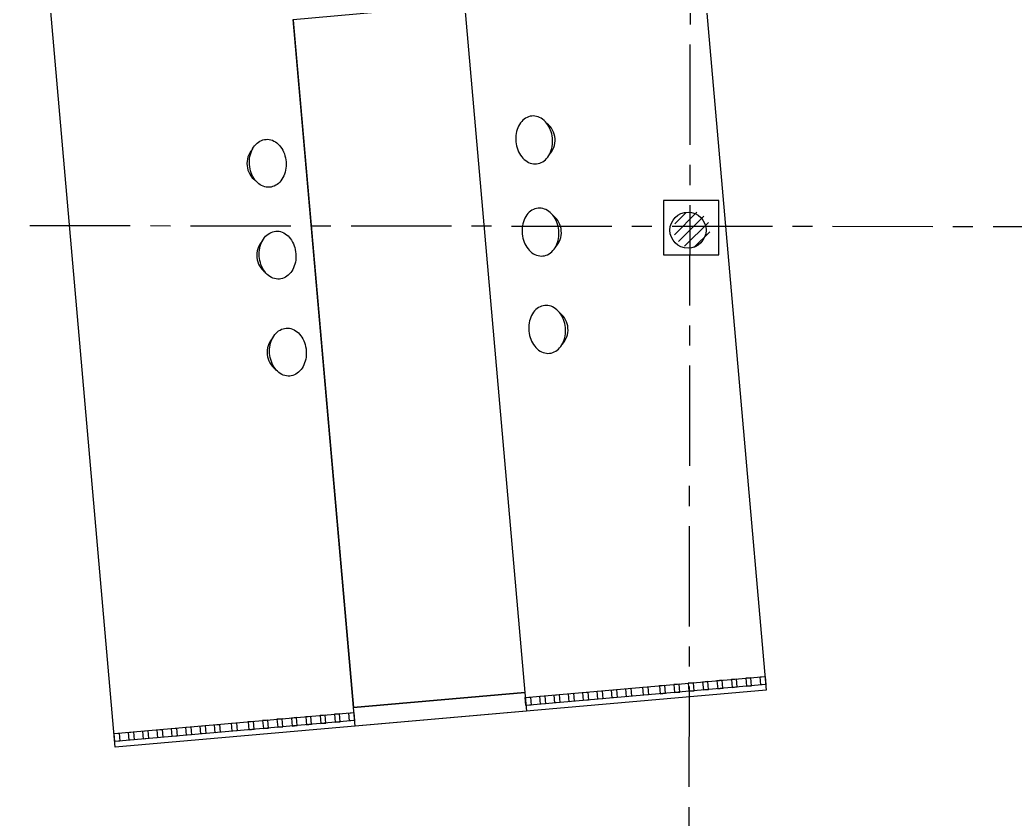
# Model space of a CAD drawing. Extents: x -4 to 325, y -1 to 181.
# Drawn here: x 28.04 to 36.72, y 12.43 to 19.41 of the extents above; entities that cross this region are included whole.
import ezdxf

# ---------------------------------------------------------------- set-up
doc = ezdxf.new("R2010")
doc.units = 0
doc.header["$LTSCALE"] = 0.7
doc.header["$MEASUREMENT"] = 0
doc.linetypes.add('REC4_A1-00_PLANTA GENERAL$1$X-BB$0$CENTER', pattern=[2, 1.25, -0.25, 0.25, -0.25])
doc.linetypes.add('X-BB$0$HIDDEN2', pattern=[0.1875, 0.125, -0.0625])
doc.layers.get('0').update_dxf_attribs({"linetype": 'CONTINUOUS'})
for name, color, linetype in [('REC4_A1-00_PLANTA GENERAL$0$PP$0$I-WALL-EXST', 253, 'CONTINUOUS'), ('REC4_A1-00_PLANTA GENERAL$1$BB$0$A-COLS', 251, 'CONTINUOUS'), ('REC4_A1-00_PLANTA GENERAL$1$BB$0$A-GRID', 251, 'REC4_A1-00_PLANTA GENERAL$1$X-BB$0$CENTER'), ('REC4_A1-00_PLANTA GENERAL$1$FN$0$I-FURN-FREE', 1, 'CONTINUOUS'), ('REC4_A1-00_PLANTA GENERAL$1$LAMBRINES', 3, 'CONTINUOUS'), ('REC4_A1-00_PLANTA GENERAL$1$PP$0$I-FLOR-CASE', 253, 'CONTINUOUS')]:
    doc.layers.add(name, color=color, linetype=linetype)
doc.styles.add('REC4_A1-00_PLANTA GENERAL$0$X-FN$0$ARIAL', font='arial.ttf')

# ---------------------------------------------------------------- blocks, each defined once
blk = doc.blocks.new('REC4_A1-00_PLANTA GENERAL', base_point=(3911.2412, -3265.1096))
at = {"layer": 'REC4_A1-00_PLANTA GENERAL$1$BB$0$A-GRID'}
h = blk.add_hatch(dxfattribs=at)
h.set_pattern_fill('ANSI31', color=8, scale=0.53)
h.set_pattern_definition([(45, (0.03352, 0.020166), (-0.046845824, 0.046845824), [])])
h.paths.add_polyline_path([(1.5678, 35.8547), (1.2166, 35.8547), (1.2166, 35.4908), (1.5678, 35.4908)])
h.paths.add_polyline_path([(8.0551, 35.8047), (7.7553, 35.8047), (7.7553, 35.5143), (8.0551, 35.5143)])
h.paths.add_polyline_path([(14.5753, 35.809), (14.2754, 35.809), (14.2754, 35.5187), (14.5753, 35.5187)])
h.paths.add_polyline_path([(21.0466, 35.804), (20.7468, 35.804), (20.7468, 35.5137), (21.0466, 35.5137)])
edge = h.paths.add_edge_path()
edge.add_arc((27.4259, 35.604), 0.1568, 0, 360)
h.paths.add_polyline_path([(34.1147, 35.7939), (33.8148, 35.7939), (33.8148, 35.5036), (34.1147, 35.5036)])
h.paths.add_polyline_path([(40.5576, 35.789), (40.2578, 35.789), (40.2578, 35.4986), (40.5576, 35.4986)])
edge = h.paths.add_edge_path()
edge.add_arc((46.9701, 35.6385), 0.2128, 0, 360)
edge = h.paths.add_edge_path()
edge.add_arc((33.9335, 29.5702), 0.1716, 0, 360)
h.paths.add_polyline_path([(1.5768, 29.8317), (1.2256, 29.8317), (1.2256, 29.4678), (1.5768, 29.4678)])
h.paths.add_polyline_path([(8.0508, 29.7868), (7.75, 29.7868), (7.75, 29.4871), (8.0508, 29.4871)])
h.paths.add_polyline_path([(14.3851, 29.7988), (14.2624, 29.7988), (14.2624, 29.4991), (14.3821, 29.4991)])
h.paths.add_polyline_path([(14.5632, 29.7988), (14.3851, 29.7988), (14.3821, 29.4991), (14.5632, 29.4991)])
h.paths.add_polyline_path([(21.1221, 29.5527), (20.7989, 29.5517), (20.7989, 29.3933), (21.1221, 29.3933)])
h.paths.add_polyline_path([(21.1221, 29.8224), (21.0453, 29.8224), (20.7989, 29.8217), (20.7989, 29.5517), (21.1221, 29.5527)])
h.paths.add_polyline_path([(27.542, 29.7729), (27.2913, 29.7729), (27.2913, 29.5231), (27.542, 29.5231)])
h.paths.add_polyline_path([(40.5264, 29.7716), (40.2757, 29.7716), (40.2757, 29.5218), (40.5264, 29.5218)])
h.paths.add_polyline_path([(47.0764, 29.8019), (46.7664, 29.8019), (46.7664, 29.4919), (47.0764, 29.4919)])
h.paths.add_polyline_path([(1.565, 23.8478), (1.2138, 23.8478), (1.2138, 23.4839), (1.565, 23.4839)])
h.paths.add_polyline_path([(7.9956, 23.8084), (7.6948, 23.8084), (7.6948, 23.5086), (7.9956, 23.5086)])
h.paths.add_polyline_path([(14.5958, 23.8058), (14.2249, 23.8067), (14.2249, 23.507), (14.5929, 23.5061)])
h.paths.add_polyline_path([(14.5258, 23.8058), (14.5958, 23.8058), (14.5929, 23.5061), (14.5258, 23.5061)], flags=16)
h.paths.add_polyline_path([(27.5327, 23.7392), (27.282, 23.7392), (27.282, 23.4894), (27.5327, 23.4894)])
edge = h.paths.add_edge_path()
edge.add_arc((33.9155, 23.6003), 0.1566, 0, 360)
h.paths.add_polyline_path([(40.5198, 23.6763), (40.2691, 23.6763), (40.2691, 23.4631), (40.5198, 23.4631)])
h.paths.add_polyline_path([(40.5198, 23.7129), (40.269, 23.7129), (40.269, 23.6763), (40.5198, 23.6763)])
h.paths.add_polyline_path([(47.0605, 23.6763), (46.8098, 23.6763), (46.8098, 23.4498), (47.0605, 23.4498)])
h.paths.add_polyline_path([(47.0605, 23.6997), (46.8098, 23.6997), (46.8098, 23.6763), (47.0605, 23.6763)])
h.paths.add_polyline_path([(1.5458, 17.8473), (1.1946, 17.8473), (1.1946, 17.4834), (1.5458, 17.4834)])
h.paths.add_polyline_path([(8.0633, 17.8071), (7.7625, 17.8071), (7.7625, 17.5074), (8.0633, 17.5074)])
h.paths.add_polyline_path([(14.4343, 17.7919), (14.3217, 17.7919), (14.3217, 17.4921), (14.4285, 17.4921)])
h.paths.add_polyline_path([(14.6226, 17.7919), (14.4343, 17.7919), (14.4285, 17.4921), (14.6226, 17.4921)])
h.paths.add_polyline_path([(27.5235, 17.756), (27.2727, 17.756), (27.2727, 17.5062), (27.5235, 17.5062)])
edge = h.paths.add_edge_path()
edge.add_arc((33.905, 17.5767), 0.1574, 0, 360)
h.paths.add_polyline_path([(40.5132, 17.7384), (40.3113, 17.7384), (40.3113, 17.5259), (40.5132, 17.5259)])
h.paths.add_polyline_path([(40.3113, 17.7384), (40.2625, 17.7384), (40.2625, 17.4886), (40.5132, 17.4886), (40.5132, 17.5259), (40.3113, 17.5259)])
h.paths.add_polyline_path([(47.0683, 17.7542), (46.7674, 17.7542), (46.7674, 17.5259), (47.0683, 17.5259)])
h.paths.add_polyline_path([(47.0683, 17.5259), (46.7674, 17.5259), (46.7674, 17.4544), (47.0683, 17.4544)])
h.paths.add_polyline_path([(1.5739, 11.86), (1.2227, 11.86), (1.2227, 11.4962), (1.5739, 11.4962)])
h.paths.add_polyline_path([(8.0659, 11.8138), (7.765, 11.8138), (7.765, 11.514), (8.0659, 11.514)])
h.paths.add_polyline_path([(14.5258, 11.7988), (14.2249, 11.7988), (14.2249, 11.499), (14.5258, 11.499)])
h.paths.add_polyline_path([(21.0742, 11.6829), (20.7512, 11.6844), (20.7512, 11.4144), (21.0742, 11.4144)])
h.paths.add_polyline_path([(21.0742, 11.7656), (20.7512, 11.7656), (20.7512, 11.6844), (21.0742, 11.6829)])
h.paths.add_polyline_path([(27.5142, 11.7439), (27.2635, 11.7439), (27.2635, 11.4941), (27.5142, 11.4941)])
edge = h.paths.add_edge_path()
edge.add_arc((33.8803, 11.59), 0.1553, 0, 360)
h.paths.add_polyline_path([(40.5065, 11.7154), (40.2558, 11.7154), (40.2558, 11.464), (40.5065, 11.464)])
h.paths.add_polyline_path([(47.0258, 11.6987), (46.775, 11.6987), (46.775, 11.4489), (47.0258, 11.4489)])
h.paths.add_polyline_path([(1.5513, 5.8383), (1.2001, 5.8383), (1.2001, 5.4744), (1.5513, 5.4744)])
h.paths.add_polyline_path([(8.0395, 5.7813), (7.7676, 5.7813), (7.7676, 5.4815), (8.0395, 5.4815)])
h.paths.add_polyline_path([(8.0685, 5.7813), (8.0395, 5.7813), (8.0395, 5.4815), (8.0685, 5.4815)])
h.paths.add_polyline_path([(14.5132, 5.7555), (14.2123, 5.7555), (14.2123, 5.4558), (14.5132, 5.4558)])
h.paths.add_polyline_path([(21.0084, 5.7048), (20.7577, 5.7048), (20.7577, 5.455), (21.0084, 5.455)])
h.paths.add_polyline_path([(27.5299, 5.7035), (27.229, 5.7035), (27.229, 5.4037), (27.5299, 5.4037)])
h.paths.add_polyline_path([(34.0162, 5.6528), (33.7655, 5.6528), (33.7655, 5.403), (34.0162, 5.403)])
h.paths.add_polyline_path([(40.4672, 5.6155), (40.2072, 5.6155), (40.2072, 5.3555), (40.4672, 5.3555)])
edge = h.paths.add_edge_path()
edge.add_arc((46.8827, 5.476), 0.1877, 0, 360)
at = {"layer": 'REC4_A1-00_PLANTA GENERAL$0$PP$0$I-WALL-EXST'}
for points in [[(27.5726, 27.9238), (33.2508, 28.4216), (34.5537, 13.5593), (28.8755, 13.0615)], [(30.9531, 13.4094), (32.4473, 13.5404), (32.4617, 13.3759), (30.9675, 13.2449)]]:
    blk.add_lwpolyline(points, close=True, dxfattribs=at)
at = {"layer": 'REC4_A1-00_PLANTA GENERAL$1$BB$0$A-COLS'}
blk.add_circle((33.8714, 17.5711), 0.1574, dxfattribs=at)
at = {"layer": 'REC4_A1-00_PLANTA GENERAL$1$BB$0$A-GRID'}
blk.add_line((-2.6679, 17.643, 1.7814), (52.8043, 17.5874, -2.1299), dxfattribs=at)
blk.add_lwpolyline([(33.8613, -1.2847), (33.9265, 43.0092)], dxfattribs=at)
at = {"layer": 'REC4_A1-00_PLANTA GENERAL$1$FN$0$I-FURN-FREE'}
for p, q in [((32.4018, 18.4945), (32.3938, 18.4802)), ((32.4108, 18.5079), (32.4018, 18.4945)), ((32.4207, 18.5201), (32.4108, 18.5079)), ((32.4314, 18.531), (32.4207, 18.5201)), ((32.4428, 18.5407), (32.4314, 18.531)), ((32.455, 18.5489), (32.4428, 18.5407)), ((32.4677, 18.5558), (32.455, 18.5489)), ((32.4808, 18.5611), (32.4677, 18.5558)), ((32.4943, 18.5649), (32.4808, 18.5611)), ((32.5081, 18.5671), (32.4943, 18.5649)), ((32.5221, 18.5677), (32.5081, 18.5671)), ((32.5081, 18.5671), (32.5081, 18.5671)), ((32.5361, 18.5667), (32.5221, 18.5677)), ((32.5501, 18.5642), (32.5361, 18.5667)), ((32.5639, 18.5601), (32.5501, 18.5642)), ((32.5774, 18.5544), (32.5639, 18.5601)), ((32.5906, 18.5473), (32.5774, 18.5544)), ((32.6033, 18.5387), (32.5906, 18.5473)), ((32.6155, 18.5288), (32.6033, 18.5387)), ((32.627, 18.5175), (32.6155, 18.5288)), ((32.6377, 18.5051), (32.627, 18.5175)), ((32.6476, 18.4915), (32.6377, 18.5051)), ((32.6567, 18.477), (32.6476, 18.4915)), ((32.3725, 18.4147), (32.3701, 18.3969)), ((32.3761, 18.432), (32.3725, 18.4147)), ((32.3809, 18.4488), (32.3761, 18.432)), ((32.3868, 18.4649), (32.3809, 18.4488)), ((32.3938, 18.4802), (32.3868, 18.4649)), ((32.6647, 18.4615), (32.6567, 18.477)), ((32.6718, 18.4452), (32.6647, 18.4615)), ((32.6777, 18.4283), (32.6718, 18.4452)), ((32.6825, 18.4109), (32.6777, 18.4283)), ((32.6862, 18.393), (32.6825, 18.4109)), ((30.0916, 18.3075), (30.1019, 18.3194)), ((30.1019, 18.3194), (30.1129, 18.3301)), ((30.1129, 18.3301), (30.1246, 18.3394)), ((30.1246, 18.3394), (30.137, 18.3473)), ((30.137, 18.3473), (30.1499, 18.3538)), ((30.1499, 18.3538), (30.1632, 18.3587)), ((30.1632, 18.3587), (30.1768, 18.3621)), ((30.1768, 18.3621), (30.1906, 18.3639)), ((30.1906, 18.3639), (30.2046, 18.3641)), ((30.1906, 18.3639), (30.1906, 18.3639)), ((30.2046, 18.3641), (30.2186, 18.3628)), ((30.2186, 18.3628), (30.2325, 18.3598)), ((30.2325, 18.3598), (30.2462, 18.3553)), ((30.2462, 18.3553), (30.2595, 18.3493)), ((30.2595, 18.3493), (30.2725, 18.3418)), ((30.2725, 18.3418), (30.285, 18.3328)), ((30.285, 18.3328), (30.2968, 18.3225)), ((30.2968, 18.3225), (30.308, 18.311)), ((32.3701, 18.3969), (32.3689, 18.3789)), ((32.3689, 18.3789), (32.369, 18.3606)), ((32.369, 18.3606), (32.3702, 18.3424)), ((32.3702, 18.3424), (32.3727, 18.3243)), ((32.3727, 18.3243), (32.3763, 18.3065)), ((32.6886, 18.3749), (32.6862, 18.393)), ((32.6863, 18.3027), (32.6887, 18.3205)), ((32.6899, 18.3567), (32.6886, 18.3749)), ((32.6887, 18.3205), (32.6899, 18.3385)), ((32.6899, 18.3385), (32.6899, 18.3567)), ((30.0507, 18.2155), (30.0548, 18.2327)), ((30.0548, 18.2327), (30.0601, 18.2493)), ((30.0601, 18.2493), (30.0664, 18.2652)), ((30.0664, 18.2652), (30.0738, 18.2803)), ((30.0738, 18.2803), (30.0823, 18.2945)), ((30.0823, 18.2945), (30.0916, 18.3075)), ((30.308, 18.311), (30.3184, 18.2982)), ((30.3184, 18.2982), (30.3279, 18.2844)), ((30.3279, 18.2844), (30.3365, 18.2696)), ((30.3365, 18.2696), (30.3441, 18.2539)), ((30.3441, 18.2539), (30.3507, 18.2374)), ((30.3507, 18.2374), (30.3562, 18.2204)), ((32.3763, 18.3065), (32.3811, 18.289)), ((32.3811, 18.289), (32.3871, 18.2721)), ((32.3871, 18.2721), (32.3941, 18.2559)), ((32.3941, 18.2559), (32.4022, 18.2404)), ((32.4022, 18.2404), (32.4112, 18.2258)), ((32.6571, 18.2228), (32.6651, 18.2372)), ((32.6651, 18.2372), (32.6721, 18.2525)), ((32.6721, 18.2525), (32.678, 18.2686)), ((32.678, 18.2686), (32.6827, 18.2853)), ((32.6827, 18.2853), (32.6863, 18.3027)), ((30.0456, 18.1616), (30.0461, 18.1798)), ((30.0463, 18.1433), (30.0456, 18.1616)), ((30.0461, 18.1798), (30.0478, 18.1978)), ((30.0483, 18.1251), (30.0463, 18.1433)), ((30.0478, 18.1978), (30.0507, 18.2155)), ((30.3562, 18.2204), (30.3605, 18.2028)), ((30.3605, 18.2028), (30.3636, 18.1848)), ((30.3636, 18.1848), (30.3656, 18.1667)), ((30.3656, 18.1667), (30.3663, 18.1484)), ((30.3663, 18.1484), (30.3658, 18.1302)), ((32.4112, 18.2258), (32.4211, 18.2123)), ((32.4211, 18.2123), (32.4319, 18.1998)), ((32.4319, 18.1998), (32.4434, 18.1886)), ((32.4434, 18.1886), (32.4555, 18.1786)), ((32.4555, 18.1786), (32.4682, 18.1701)), ((32.4682, 18.1701), (32.4814, 18.1629)), ((32.4814, 18.1629), (32.495, 18.1573)), ((32.495, 18.1573), (32.5088, 18.1532)), ((32.5088, 18.1532), (32.5227, 18.1506)), ((32.5227, 18.1506), (32.5367, 18.1497)), ((32.5367, 18.1497), (32.5507, 18.1503)), ((32.5507, 18.1503), (32.5645, 18.1525)), ((32.5645, 18.1525), (32.578, 18.1563)), ((32.578, 18.1563), (32.5912, 18.1616)), ((32.5912, 18.1616), (32.6039, 18.1684)), ((32.6039, 18.1684), (32.616, 18.1767)), ((32.616, 18.1767), (32.6275, 18.1863)), ((32.6275, 18.1863), (32.6382, 18.1973)), ((32.6382, 18.1973), (32.6481, 18.2095)), ((32.6481, 18.2095), (32.6571, 18.2228)), ((30.0514, 18.1072), (30.0483, 18.1251)), ((30.0557, 18.0896), (30.0514, 18.1072)), ((30.0612, 18.0726), (30.0557, 18.0896)), ((30.0677, 18.0561), (30.0612, 18.0726)), ((30.0754, 18.0404), (30.0677, 18.0561)), ((30.3518, 18.0607), (30.3455, 18.0447)), ((30.3571, 18.0773), (30.3518, 18.0607)), ((30.3612, 18.0945), (30.3571, 18.0773)), ((30.3641, 18.1122), (30.3612, 18.0945)), ((30.3658, 18.1302), (30.3641, 18.1122)), ((30.084, 18.0256), (30.0754, 18.0404)), ((30.0935, 18.0117), (30.084, 18.0256)), ((30.1039, 17.999), (30.0935, 18.0117)), ((30.1151, 17.9874), (30.1039, 17.999)), ((30.1269, 17.9771), (30.1151, 17.9874)), ((30.1394, 17.9682), (30.1269, 17.9771)), ((30.1524, 17.9607), (30.1394, 17.9682)), ((30.2873, 17.9706), (30.2749, 17.9627)), ((30.299, 17.9799), (30.2873, 17.9706)), ((30.31, 17.9906), (30.299, 17.9799)), ((30.3203, 18.0025), (30.31, 17.9906)), ((30.3296, 18.0155), (30.3203, 18.0025)), ((30.3381, 18.0297), (30.3296, 18.0155)), ((30.3455, 18.0447), (30.3381, 18.0297)), ((30.1657, 17.9547), (30.1524, 17.9607)), ((30.1794, 17.9502), (30.1657, 17.9547)), ((30.1933, 17.9472), (30.1794, 17.9502)), ((30.2073, 17.9458), (30.1933, 17.9472)), ((30.2212, 17.9461), (30.2073, 17.9458)), ((30.2351, 17.9479), (30.2212, 17.9461)), ((30.2487, 17.9513), (30.2351, 17.9479)), ((30.262, 17.9562), (30.2487, 17.9513)), ((30.2749, 17.9627), (30.262, 17.9562)), ((32.4757, 17.7162), (32.4659, 17.704)), ((32.4865, 17.7272), (32.4757, 17.7162)), ((32.4979, 17.7368), (32.4865, 17.7272)), ((32.5101, 17.7451), (32.4979, 17.7368)), ((32.5227, 17.7519), (32.5101, 17.7451)), ((32.5359, 17.7572), (32.5227, 17.7519)), ((32.5494, 17.761), (32.5359, 17.7572)), ((32.5632, 17.7632), (32.5494, 17.761)), ((32.5772, 17.7638), (32.5632, 17.7632)), ((32.5632, 17.7632), (32.5632, 17.7632)), ((32.5912, 17.7629), (32.5772, 17.7638)), ((32.6052, 17.7603), (32.5912, 17.7629)), ((32.619, 17.7562), (32.6052, 17.7603)), ((32.6325, 17.7506), (32.619, 17.7562)), ((32.6457, 17.7434), (32.6325, 17.7506)), ((32.6584, 17.7348), (32.6457, 17.7434)), ((32.6705, 17.7249), (32.6584, 17.7348)), ((32.682, 17.7137), (32.6705, 17.7249)), ((32.6928, 17.7012), (32.682, 17.7137)), ((32.4312, 17.6281), (32.4276, 17.6108)), ((32.436, 17.6449), (32.4312, 17.6281)), ((32.4419, 17.661), (32.436, 17.6449)), ((32.4489, 17.6763), (32.4419, 17.661)), ((32.4569, 17.6907), (32.4489, 17.6763)), ((32.4659, 17.704), (32.4569, 17.6907)), ((32.7027, 17.6877), (32.6928, 17.7012)), ((32.7118, 17.6731), (32.7027, 17.6877)), ((32.7198, 17.6576), (32.7118, 17.6731)), ((32.7268, 17.6414), (32.7198, 17.6576)), ((32.7328, 17.6245), (32.7268, 17.6414)), ((32.7376, 17.607), (32.7328, 17.6245)), ((30.1985, 17.5289), (30.2102, 17.5382)), ((30.2102, 17.5382), (30.2226, 17.5461)), ((30.2226, 17.5461), (30.2355, 17.5526)), ((30.2355, 17.5526), (30.2488, 17.5575)), ((30.2488, 17.5575), (30.2624, 17.5609)), ((30.2624, 17.5609), (30.2763, 17.5627)), ((30.2763, 17.5627), (30.2902, 17.5629)), ((30.2763, 17.5627), (30.2763, 17.5627)), ((30.2902, 17.5629), (30.3042, 17.5616)), ((30.3042, 17.5616), (30.3181, 17.5586)), ((30.3181, 17.5586), (30.3318, 17.5541)), ((30.3318, 17.5541), (30.3452, 17.5481)), ((30.3452, 17.5481), (30.3581, 17.5406)), ((30.3581, 17.5406), (30.3706, 17.5316)), ((32.4252, 17.593), (32.424, 17.575)), ((32.424, 17.575), (32.424, 17.5568)), ((32.424, 17.5568), (32.4253, 17.5386)), ((32.4276, 17.6108), (32.4252, 17.593)), ((32.4253, 17.5386), (32.4277, 17.5204)), ((32.7413, 17.5892), (32.7376, 17.607)), ((32.7437, 17.5711), (32.7413, 17.5892)), ((32.745, 17.5528), (32.7437, 17.5711)), ((32.7438, 17.5166), (32.745, 17.5346)), ((32.745, 17.5346), (32.745, 17.5528)), ((30.1404, 17.4315), (30.1457, 17.4481)), ((30.1457, 17.4481), (30.152, 17.4641)), ((30.152, 17.4641), (30.1595, 17.4791)), ((30.1595, 17.4791), (30.1679, 17.4933)), ((30.1679, 17.4933), (30.1772, 17.5063)), ((30.1772, 17.5063), (30.1875, 17.5182)), ((30.1875, 17.5182), (30.1985, 17.5289)), ((30.3706, 17.5316), (30.3825, 17.5214)), ((30.3825, 17.5214), (30.3936, 17.5098)), ((30.3936, 17.5098), (30.404, 17.497)), ((30.404, 17.497), (30.4135, 17.4832)), ((30.4135, 17.4832), (30.4222, 17.4684)), ((30.4222, 17.4684), (30.4298, 17.4527)), ((30.4298, 17.4527), (30.4363, 17.4362)), ((32.4277, 17.5204), (32.4314, 17.5026)), ((32.4314, 17.5026), (32.4362, 17.4852)), ((32.4362, 17.4852), (32.4422, 17.4683)), ((32.4422, 17.4683), (32.4492, 17.452)), ((32.4492, 17.452), (32.4573, 17.4365)), ((32.7202, 17.4333), (32.7271, 17.4486)), ((32.7271, 17.4486), (32.733, 17.4647)), ((32.733, 17.4647), (32.7378, 17.4815)), ((32.7378, 17.4815), (32.7414, 17.4988)), ((32.7414, 17.4988), (32.7438, 17.5166)), ((30.1312, 17.3604), (30.1317, 17.3786)), ((30.1317, 17.3786), (30.1334, 17.3966)), ((30.1334, 17.3966), (30.1363, 17.4143)), ((30.1363, 17.4143), (30.1404, 17.4315)), ((30.4363, 17.4362), (30.4418, 17.4192)), ((30.4418, 17.4192), (30.4461, 17.4016)), ((30.4461, 17.4016), (30.4492, 17.3837)), ((30.4492, 17.3837), (30.4512, 17.3655)), ((30.4512, 17.3655), (30.4519, 17.3472)), ((32.4573, 17.4365), (32.4663, 17.422)), ((32.4663, 17.422), (32.4762, 17.4084)), ((32.4762, 17.4084), (32.487, 17.396)), ((32.487, 17.396), (32.4985, 17.3847)), ((32.4985, 17.3847), (32.5106, 17.3748)), ((32.5106, 17.3748), (32.5233, 17.3662)), ((32.5233, 17.3662), (32.5365, 17.3591)), ((32.6463, 17.3577), (32.659, 17.3645)), ((32.659, 17.3645), (32.6711, 17.3728)), ((32.6711, 17.3728), (32.6825, 17.3825)), ((32.6825, 17.3825), (32.6933, 17.3934)), ((32.6933, 17.3934), (32.7032, 17.4056)), ((32.7032, 17.4056), (32.7121, 17.419)), ((32.7121, 17.419), (32.7202, 17.4333)), ((30.1319, 17.3421), (30.1312, 17.3604)), ((30.1339, 17.3239), (30.1319, 17.3421)), ((30.137, 17.306), (30.1339, 17.3239)), ((30.1413, 17.2884), (30.137, 17.306)), ((30.1468, 17.2714), (30.1413, 17.2884)), ((30.4427, 17.2761), (30.4375, 17.2595)), ((30.4468, 17.2933), (30.4427, 17.2761)), ((30.4497, 17.311), (30.4468, 17.2933)), ((30.4514, 17.329), (30.4497, 17.311)), ((30.4519, 17.3472), (30.4514, 17.329)), ((32.5365, 17.3591), (32.5501, 17.3534)), ((32.5501, 17.3534), (32.5639, 17.3493)), ((32.5639, 17.3493), (32.5778, 17.3468)), ((32.5778, 17.3468), (32.5918, 17.3458)), ((32.5918, 17.3458), (32.6058, 17.3464)), ((32.6058, 17.3464), (32.6196, 17.3486)), ((32.6196, 17.3486), (32.6331, 17.3524)), ((32.6331, 17.3524), (32.6463, 17.3577)), ((30.1534, 17.2549), (30.1468, 17.2714)), ((30.161, 17.2392), (30.1534, 17.2549)), ((30.1696, 17.2244), (30.161, 17.2392)), ((30.1791, 17.2106), (30.1696, 17.2244)), ((30.1895, 17.1978), (30.1791, 17.2106)), ((30.2007, 17.1862), (30.1895, 17.1978)), ((30.3957, 17.1894), (30.3846, 17.1787)), ((30.4059, 17.2013), (30.3957, 17.1894)), ((30.4153, 17.2143), (30.4059, 17.2013)), ((30.4237, 17.2285), (30.4153, 17.2143)), ((30.4311, 17.2435), (30.4237, 17.2285)), ((30.4375, 17.2595), (30.4311, 17.2435)), ((30.2125, 17.176), (30.2007, 17.1862)), ((30.225, 17.167), (30.2125, 17.176)), ((30.238, 17.1595), (30.225, 17.167)), ((30.2514, 17.1535), (30.238, 17.1595)), ((30.265, 17.149), (30.2514, 17.1535)), ((30.2789, 17.146), (30.265, 17.149)), ((30.2929, 17.1447), (30.2789, 17.146)), ((30.3069, 17.1449), (30.2929, 17.1447)), ((30.3207, 17.1467), (30.3069, 17.1449)), ((30.3344, 17.1501), (30.3207, 17.1467)), ((30.3477, 17.155), (30.3344, 17.1501)), ((30.3605, 17.1615), (30.3477, 17.155)), ((30.3729, 17.1694), (30.3605, 17.1615)), ((30.3846, 17.1787), (30.3729, 17.1694)), ((32.515, 16.8421), (32.507, 16.8277)), ((32.524, 16.8554), (32.515, 16.8421)), ((32.5339, 16.8676), (32.524, 16.8554)), ((32.5446, 16.8786), (32.5339, 16.8676)), ((32.5561, 16.8882), (32.5446, 16.8786)), ((32.5682, 16.8965), (32.5561, 16.8882)), ((32.5809, 16.9033), (32.5682, 16.8965)), ((32.594, 16.9086), (32.5809, 16.9033)), ((32.6076, 16.9124), (32.594, 16.9086)), ((32.6214, 16.9146), (32.6076, 16.9124)), ((32.6353, 16.9152), (32.6214, 16.9146)), ((32.6214, 16.9146), (32.6214, 16.9146)), ((32.6493, 16.9143), (32.6353, 16.9152)), ((32.6633, 16.9117), (32.6493, 16.9143)), ((32.6771, 16.9076), (32.6633, 16.9117)), ((32.6907, 16.902), (32.6771, 16.9076)), ((32.7038, 16.8948), (32.6907, 16.902)), ((32.7165, 16.8863), (32.7038, 16.8948)), ((32.7287, 16.8763), (32.7165, 16.8863)), ((32.7402, 16.8651), (32.7287, 16.8763)), ((32.7509, 16.8526), (32.7402, 16.8651)), ((32.7609, 16.8391), (32.7509, 16.8526)), ((32.4858, 16.7622), (32.4834, 16.7445)), ((32.4894, 16.7796), (32.4858, 16.7622)), ((32.4941, 16.7963), (32.4894, 16.7796)), ((32.5, 16.8124), (32.4941, 16.7963)), ((32.507, 16.8277), (32.5, 16.8124)), ((32.7699, 16.8245), (32.7609, 16.8391)), ((32.778, 16.809), (32.7699, 16.8245)), ((32.785, 16.7928), (32.778, 16.809)), ((32.7909, 16.7759), (32.785, 16.7928)), ((32.7958, 16.7584), (32.7909, 16.7759)), ((32.7994, 16.7406), (32.7958, 16.7584)), ((30.2676, 16.6606), (30.2779, 16.6725)), ((30.2779, 16.6725), (30.2889, 16.6831)), ((30.2889, 16.6831), (30.3006, 16.6924)), ((30.3006, 16.6924), (30.313, 16.7004)), ((30.313, 16.7004), (30.3259, 16.7068)), ((30.3259, 16.7068), (30.3392, 16.7118)), ((30.3392, 16.7118), (30.3528, 16.7152)), ((30.3528, 16.7152), (30.3667, 16.717)), ((30.3667, 16.717), (30.3806, 16.7172)), ((30.3667, 16.717), (30.3667, 16.717)), ((30.3806, 16.7172), (30.3946, 16.7158)), ((30.3946, 16.7158), (30.4085, 16.7129)), ((30.4085, 16.7129), (30.4222, 16.7084)), ((30.4222, 16.7084), (30.4355, 16.7023)), ((30.4355, 16.7023), (30.4485, 16.6948)), ((30.4485, 16.6948), (30.461, 16.6859)), ((30.461, 16.6859), (30.4728, 16.6756)), ((30.4728, 16.6756), (30.484, 16.664)), ((32.4834, 16.7445), (32.4822, 16.7264)), ((32.4822, 16.7264), (32.4822, 16.7082)), ((32.4822, 16.7082), (32.4834, 16.69)), ((32.4834, 16.69), (32.4859, 16.6719)), ((32.4859, 16.6719), (32.4895, 16.654)), ((32.8019, 16.7225), (32.7994, 16.7406)), ((32.7996, 16.6502), (32.802, 16.668)), ((32.8031, 16.7043), (32.8019, 16.7225)), ((32.802, 16.668), (32.8032, 16.6861)), ((32.8032, 16.6861), (32.8031, 16.7043)), ((30.2267, 16.5685), (30.2308, 16.5857)), ((30.2308, 16.5857), (30.2361, 16.6024)), ((30.2361, 16.6024), (30.2424, 16.6183)), ((30.2424, 16.6183), (30.2498, 16.6334)), ((30.2498, 16.6334), (30.2583, 16.6475)), ((30.2583, 16.6475), (30.2676, 16.6606)), ((30.484, 16.664), (30.4944, 16.6513)), ((30.4944, 16.6513), (30.5039, 16.6375)), ((30.5039, 16.6375), (30.5125, 16.6226)), ((30.5125, 16.6226), (30.5202, 16.6069)), ((30.5202, 16.6069), (30.5267, 16.5905)), ((30.5267, 16.5905), (30.5322, 16.5734)), ((32.4895, 16.654), (32.4944, 16.6366)), ((32.4944, 16.6366), (32.5003, 16.6197)), ((32.5003, 16.6197), (32.5073, 16.6034)), ((32.5073, 16.6034), (32.5154, 16.5879)), ((32.5154, 16.5879), (32.5244, 16.5734)), ((32.7703, 16.5704), (32.7783, 16.5847)), ((32.7783, 16.5847), (32.7853, 16.6)), ((32.7853, 16.6), (32.7912, 16.6161)), ((32.7912, 16.6161), (32.796, 16.6329)), ((32.796, 16.6329), (32.7996, 16.6502)), ((30.2216, 16.5146), (30.2221, 16.5328)), ((30.2223, 16.4964), (30.2216, 16.5146)), ((30.2221, 16.5328), (30.2238, 16.5508)), ((30.2243, 16.4782), (30.2223, 16.4964)), ((30.2238, 16.5508), (30.2267, 16.5685)), ((30.5322, 16.5734), (30.5365, 16.5558)), ((30.5365, 16.5558), (30.5396, 16.5379)), ((30.5396, 16.5379), (30.5416, 16.5197)), ((30.5416, 16.5197), (30.5423, 16.5015)), ((30.5423, 16.5015), (30.5418, 16.4833)), ((32.5244, 16.5734), (32.5344, 16.5598)), ((32.5344, 16.5598), (32.5451, 16.5474)), ((32.5451, 16.5474), (32.5566, 16.5361)), ((32.5566, 16.5361), (32.5688, 16.5262)), ((32.5688, 16.5262), (32.5815, 16.5176)), ((32.5815, 16.5176), (32.5947, 16.5105)), ((32.5947, 16.5105), (32.6082, 16.5048)), ((32.6082, 16.5048), (32.622, 16.5007)), ((32.622, 16.5007), (32.636, 16.4982)), ((32.636, 16.4982), (32.65, 16.4972)), ((32.65, 16.4972), (32.6639, 16.4978)), ((32.6639, 16.4978), (32.6777, 16.5)), ((32.6777, 16.5), (32.6913, 16.5038)), ((32.6913, 16.5038), (32.7044, 16.5091)), ((32.7044, 16.5091), (32.7171, 16.516)), ((32.7171, 16.516), (32.7292, 16.5242)), ((32.7292, 16.5242), (32.7407, 16.5339)), ((32.7407, 16.5339), (32.7514, 16.5448)), ((32.7514, 16.5448), (32.7613, 16.557)), ((32.7613, 16.557), (32.7703, 16.5704)), ((30.2274, 16.4603), (30.2243, 16.4782)), ((30.2317, 16.4427), (30.2274, 16.4603)), ((30.2372, 16.4256), (30.2317, 16.4427)), ((30.2438, 16.4092), (30.2372, 16.4256)), ((30.2514, 16.3935), (30.2438, 16.4092)), ((30.5278, 16.4137), (30.5215, 16.3978)), ((30.5331, 16.4303), (30.5278, 16.4137)), ((30.5372, 16.4476), (30.5331, 16.4303)), ((30.5401, 16.4653), (30.5372, 16.4476)), ((30.5418, 16.4833), (30.5401, 16.4653)), ((30.26, 16.3786), (30.2514, 16.3935)), ((30.2695, 16.3648), (30.26, 16.3786)), ((30.2799, 16.352), (30.2695, 16.3648)), ((30.2911, 16.3405), (30.2799, 16.352)), ((30.3029, 16.3302), (30.2911, 16.3405)), ((30.3154, 16.3213), (30.3029, 16.3302)), ((30.3284, 16.3138), (30.3154, 16.3213)), ((30.4633, 16.3236), (30.4509, 16.3157)), ((30.475, 16.333), (30.4633, 16.3236)), ((30.486, 16.3436), (30.475, 16.333)), ((30.4963, 16.3555), (30.486, 16.3436)), ((30.5056, 16.3686), (30.4963, 16.3555)), ((30.5141, 16.3827), (30.5056, 16.3686)), ((30.5215, 16.3978), (30.5141, 16.3827)), ((30.3417, 16.3077), (30.3284, 16.3138)), ((30.3554, 16.3032), (30.3417, 16.3077)), ((30.3693, 16.3003), (30.3554, 16.3032)), ((30.3833, 16.2989), (30.3693, 16.3003)), ((30.3973, 16.2991), (30.3833, 16.2989)), ((30.4111, 16.3009), (30.3973, 16.2991)), ((30.4247, 16.3043), (30.4111, 16.3009)), ((30.438, 16.3093), (30.4247, 16.3043)), ((30.4509, 16.3157), (30.438, 16.3093))]:
    blk.add_line(p, q, dxfattribs=at)
for centre, start, end in [((32.5269, 18.356), 315.9738, 52.3248), ((30.2089, 18.1528), 137.69534, 234.04634), ((32.582, 17.5521), 315.9738, 52.3248), ((30.2945, 17.3516), 137.69534, 234.04634), ((32.6401, 16.7035), 315.9738, 52.3248), ((30.3849, 16.5058), 137.69534, 234.04634)]:
    blk.add_arc(centre, 0.1849, start, end, dxfattribs=at)
at = {"layer": 'REC4_A1-00_PLANTA GENERAL$1$LAMBRINES'}
blk.add_lwpolyline([(33.6584, 17.3572), (34.1416, 17.3572), (34.1416, 17.8304), (33.6584, 17.8304)], close=True, dxfattribs=at)
at = {"layer": 'REC4_A1-00_PLANTA GENERAL$1$PP$0$I-FLOR-CASE'}
blk.add_line((30.4277, 19.4021), (30.9531, 13.4094), dxfattribs=at)
for points in [[(30.4265, 19.4093), (31.9208, 19.5436), (32.4473, 13.5404), (30.9531, 13.4094)], [(32.4513, 13.4949), (34.5433, 13.6783), (34.5493, 13.6091), (32.4574, 13.4257)], [(34.0439, 13.6346), (33.999, 13.6306), (34.0051, 13.5614), (34.05, 13.5654)], [(34.1691, 13.6455), (34.1241, 13.6416), (34.1302, 13.5724), (34.1751, 13.5763)], [(34.2942, 13.6565), (34.2493, 13.6526), (34.2553, 13.5834), (34.3003, 13.5873)], [(34.4193, 13.6675), (34.3744, 13.6635), (34.3805, 13.5943), (34.4254, 13.5983)], [(34.4996, 13.6745), (34.5445, 13.6784), (34.5505, 13.6092), (34.5056, 13.6053)], [(32.953, 13.5389), (32.9979, 13.5429), (33.004, 13.4737), (32.9591, 13.4697)], [(33.0782, 13.5499), (33.1231, 13.5538), (33.1291, 13.4846), (33.0842, 13.4807)], [(33.2033, 13.5609), (33.2482, 13.5648), (33.2543, 13.4956), (33.2094, 13.4917)], [(33.3284, 13.5718), (33.3733, 13.5758), (33.3794, 13.5066), (33.3345, 13.5026)], [(33.476, 13.5848), (33.5209, 13.5887), (33.527, 13.5195), (33.4821, 13.5156)], [(33.6685, 13.6016), (33.6236, 13.5977), (33.6297, 13.5285), (33.6746, 13.5324)], [(33.7936, 13.6126), (33.7487, 13.6087), (33.7548, 13.5395), (33.7997, 13.5434)], [(33.9188, 13.6236), (33.8739, 13.6197), (33.8799, 13.5505), (33.9248, 13.5544)], [(32.4525, 13.495), (32.4974, 13.499), (32.5034, 13.4298), (32.4585, 13.4258)], [(32.5776, 13.506), (32.6225, 13.5099), (32.6286, 13.4407), (32.5837, 13.4368)], [(32.7027, 13.517), (32.7476, 13.5209), (32.7537, 13.4517), (32.7088, 13.4478)], [(32.8279, 13.528), (32.8728, 13.5319), (32.8788, 13.4627), (32.8339, 13.4588)], [(28.8651, 13.1805), (30.9571, 13.3639), (30.9631, 13.2947), (28.8711, 13.1113)], [(30.0811, 13.2872), (30.0362, 13.2832), (30.0422, 13.214), (30.0871, 13.218)], [(30.2062, 13.2981), (30.1613, 13.2942), (30.1674, 13.225), (30.2123, 13.2289)], [(30.3314, 13.3091), (30.2864, 13.3052), (30.2925, 13.236), (30.3374, 13.2399)], [(30.4565, 13.3201), (30.4116, 13.3161), (30.4177, 13.2469), (30.4626, 13.2509)], [(30.5816, 13.331), (30.5367, 13.3271), (30.5428, 13.2579), (30.5877, 13.2618)], [(30.7068, 13.342), (30.6619, 13.3381), (30.6679, 13.2689), (30.7128, 13.2728)], [(30.8319, 13.353), (30.787, 13.349), (30.7931, 13.2798), (30.838, 13.2838)], [(30.9121, 13.36), (30.957, 13.3639), (30.9631, 13.2947), (30.9182, 13.2908)], [(28.9902, 13.1915), (29.0351, 13.1955), (29.0412, 13.1263), (28.9962, 13.1223)], [(29.1153, 13.2025), (29.1602, 13.2064), (29.1663, 13.1372), (29.1214, 13.1333)], [(29.2405, 13.2135), (29.2854, 13.2174), (29.2914, 13.1482), (29.2465, 13.1443)], [(29.3656, 13.2244), (29.4105, 13.2284), (29.4166, 13.1592), (29.3717, 13.1552)], [(29.4907, 13.2354), (29.5356, 13.2393), (29.5417, 13.1701), (29.4968, 13.1662)], [(29.6159, 13.2464), (29.6608, 13.2503), (29.6668, 13.1811), (29.6219, 13.1772)], [(29.741, 13.2573), (29.7859, 13.2613), (29.792, 13.1921), (29.7471, 13.1881)], [(29.8886, 13.2703), (29.9335, 13.2742), (29.9396, 13.205), (29.8947, 13.2011)], [(28.865, 13.1805), (28.9099, 13.1845), (28.916, 13.1153), (28.8711, 13.1113)]]:
    blk.add_lwpolyline(points, close=True, dxfattribs=at)
at = {"layer": 'REC4_A1-00_PLANTA GENERAL$1$FN$0$I-FURN-FREE', "style": 'REC4_A1-00_PLANTA GENERAL$0$X-FN$0$ARIAL', "text_generation_flag": 4}
for tag, p, height in [('ITEXT', (44.0612, 35.3807), 0.0358), ('CAPQT', (44.1235, 34.7232), 0.00704), ('CAPMC', (44.1235, 34.7232), 0.00704), ('CAPMG', (44.1235, 34.7232), 0.00704), ('STYLE', (44.1235, 34.7232), 0.0572), ('STYLE', (44.1235, 34.7232), 0.0572), ('CAPPN', (44.1235, 34.7232), 0.0715), ('L3', (44.1235, 34.7232), 0.0715), ('L1', (44.1235, 34.7232), 0.0715), ('L2', (44.1235, 34.7232), 0.0715)]:
    blk.add_attdef(tag, p, '', height=height, dxfattribs=at)
for tag, p, height, rotation in [('ITEXT', (42.9913, 35.0599), 0.0358, 30), ('ITEXT', (45.1482, 35.1235), 0.0358, 330), ('STYLE', (43.374, 34.5216), 0.0572, 30), ('STYLE', (43.374, 34.5216), 0.0572, 30), ('CAPPN', (43.374, 34.5216), 0.0715, 30), ('L1', (43.374, 34.5216), 0.0715, 30), ('L2', (43.374, 34.5216), 0.0715, 30), ('L3', (43.374, 34.5216), 0.0715, 30), ('CAPMG', (43.374, 34.5216), 0.00704, 30), ('CAPMC', (43.374, 34.5216), 0.00704, 30), ('CAPQT', (43.374, 34.5216), 0.00704, 30), ('L1', (44.8734, 34.523), 0.0715, 330), ('L3', (44.8734, 34.523), 0.0715, 330), ('L2', (44.8734, 34.523), 0.0715, 330), ('CAPPN', (44.8734, 34.523), 0.0715, 330), ('STYLE', (44.8734, 34.523), 0.0572, 330), ('STYLE', (44.8734, 34.523), 0.0572, 330), ('CAPMC', (44.8734, 34.523), 0.00704, 330), ('CAPMG', (44.8734, 34.523), 0.00704, 330), ('CAPQT', (44.8734, 34.523), 0.00704, 330), ('ITEXT', (42.2251, 34.2472), 0.0358, 60), ('ITEXT', (45.9609, 34.3573), 0.0358, 300), ('CAPPN', (42.8256, 33.9723), 0.0715, 60), ('STYLE', (42.8256, 33.9723), 0.0572, 60), ('STYLE', (42.8256, 33.9723), 0.0572, 60), ('L1', (42.8256, 33.9723), 0.0715, 60), ('L2', (42.8256, 33.9723), 0.0715, 60), ('L3', (42.8256, 33.9723), 0.0715, 60), ('CAPMG', (42.8256, 33.9723), 0.00704, 60), ('CAPMC', (42.8256, 33.9723), 0.00704, 60), ('CAPQT', (42.8256, 33.9723), 0.00704, 60), ('L1', (45.4227, 33.9746), 0.0715, 300), ('L3', (45.4227, 33.9746), 0.0715, 300), ('L2', (45.4227, 33.9746), 0.0715, 300), ('CAPPN', (45.4227, 33.9746), 0.0715, 300), ('STYLE', (45.4227, 33.9746), 0.0572, 300), ('STYLE', (45.4227, 33.9746), 0.0572, 300), ('CAPMC', (45.4227, 33.9746), 0.00704, 300), ('CAPMG', (45.4227, 33.9746), 0.00704, 300), ('CAPQT', (45.4227, 33.9746), 0.00704, 300), ('CAPPN', (42.6254, 33.2225), 0.0715, 90), ('STYLE', (42.6254, 33.2225), 0.0572, 90), ('STYLE', (42.6254, 33.2225), 0.0572, 90), ('ITEXT', (41.9679, 33.1602), 0.0358, 90), ('CAPQT', (42.6254, 33.2225), 0.00704, 90), ('L3', (42.6254, 33.2225), 0.0715, 90), ('CAPMG', (42.6254, 33.2225), 0.00704, 90), ('CAPMC', (42.6254, 33.2225), 0.00704, 90), ('L1', (42.6254, 33.2225), 0.0715, 90), ('L2', (42.6254, 33.2225), 0.0715, 90), ('ITEXT', (46.2817, 33.2874), 0.0358, 270), ('CAPPN', (45.6242, 33.2251), 0.0715, 270), ('L3', (45.6242, 33.2251), 0.0715, 270), ('L2', (45.6242, 33.2251), 0.0715, 270), ('L1', (45.6242, 33.2251), 0.0715, 270), ('STYLE', (45.6242, 33.2251), 0.0572, 270), ('STYLE', (45.6242, 33.2251), 0.0572, 270), ('CAPMC', (45.6242, 33.2251), 0.00704, 270), ('CAPMG', (45.6242, 33.2251), 0.00704, 270), ('CAPQT', (45.6242, 33.2251), 0.00704, 270), ('CAPPN', (42.8269, 32.4729), 0.0715, 120), ('STYLE', (42.8269, 32.4729), 0.0572, 120), ('STYLE', (42.8269, 32.4729), 0.0572, 120), ('L1', (42.8269, 32.4729), 0.0715, 120), ('L2', (42.8269, 32.4729), 0.0715, 120), ('L3', (42.8269, 32.4729), 0.0715, 120), ('CAPMG', (42.8269, 32.4729), 0.00704, 120), ('CAPMC', (42.8269, 32.4729), 0.00704, 120), ('CAPQT', (42.8269, 32.4729), 0.00704, 120), ('CAPPN', (45.424, 32.4752), 0.0715, 240), ('STYLE', (45.424, 32.4752), 0.0572, 240), ('STYLE', (45.424, 32.4752), 0.0572, 240), ('L2', (45.424, 32.4752), 0.0715, 240), ('L3', (45.424, 32.4752), 0.0715, 240), ('L1', (45.424, 32.4752), 0.0715, 240), ('CAPMG', (45.424, 32.4752), 0.00704, 240), ('CAPQT', (45.424, 32.4752), 0.00704, 240), ('CAPMC', (45.424, 32.4752), 0.00704, 240), ('ITEXT', (42.2887, 32.0903), 0.0358, 120), ('ITEXT', (46.0245, 32.2004), 0.0358, 240), ('CAPPN', (43.3762, 31.9246), 0.0715, 150), ('STYLE', (43.3762, 31.9246), 0.0572, 150), ('STYLE', (43.3762, 31.9246), 0.0572, 150), ('L1', (43.3762, 31.9246), 0.0715, 150), ('L2', (43.3762, 31.9246), 0.0715, 150), ('L3', (43.3762, 31.9246), 0.0715, 150), ('CAPMG', (43.3762, 31.9246), 0.00704, 150), ('CAPMC', (43.3762, 31.9246), 0.00704, 150), ('CAPQT', (43.3762, 31.9246), 0.00704, 150), ('CAPPN', (44.8757, 31.9259), 0.0715, 210), ('STYLE', (44.8757, 31.9259), 0.0572, 210), ('STYLE', (44.8757, 31.9259), 0.0572, 210), ('L2', (44.8757, 31.9259), 0.0715, 210), ('L3', (44.8757, 31.9259), 0.0715, 210), ('L1', (44.8757, 31.9259), 0.0715, 210), ('CAPMG', (44.8757, 31.9259), 0.00704, 210), ('CAPMC', (44.8757, 31.9259), 0.00704, 210), ('CAPQT', (44.8757, 31.9259), 0.00704, 210), ('CAPPN', (44.1261, 31.7244), 0.0715, 180), ('STYLE', (44.1261, 31.7244), 0.0572, 180), ('STYLE', (44.1261, 31.7244), 0.0572, 180), ('L3', (44.1261, 31.7244), 0.0715, 180), ('L1', (44.1261, 31.7244), 0.0715, 180), ('L2', (44.1261, 31.7244), 0.0715, 180), ('CAPMG', (44.1261, 31.7244), 0.00704, 180), ('CAPMC', (44.1261, 31.7244), 0.00704, 180), ('CAPQT', (44.1261, 31.7244), 0.00704, 180), ('ITEXT', (43.1014, 31.3241), 0.0358, 150), ('ITEXT', (45.2583, 31.3876), 0.0358, 210), ('ITEXT', (44.1884, 31.0669), 0.0358, 180)]:
    blk.add_attdef(tag, p, '', height=height, rotation=rotation, dxfattribs=at)
for tag, p, height, width in [('ITEXT', (44.1112, 34.7804), 0.0286, 0.75), ('PSUT1', (44.1235, 34.7232), 0.0572, 0.65), ('PSUT2', (44.1235, 34.7232), 0.0572, 0.65), ('PSUT3', (44.1235, 34.7232), 0.0572, 0.65)]:
    blk.add_attdef(tag, p, '', height=height, dxfattribs=dict(at, width=width))
for tag, p, height, rotation, width in [('ITEXT', (43.3348, 34.565), 0.0286, 30, 0.75), ('PSUT1', (43.374, 34.5216), 0.0572, 30, 0.65), ('PSUT2', (43.374, 34.5216), 0.0572, 30, 0.65), ('PSUT3', (43.374, 34.5216), 0.0572, 30, 0.65), ('ITEXT', (44.8914, 34.5786), 0.0286, 330, 0.75), ('PSUT1', (44.8734, 34.523), 0.0572, 330, 0.65), ('PSUT2', (44.8734, 34.523), 0.0572, 330, 0.65), ('PSUT3', (44.8734, 34.523), 0.0572, 330, 0.65), ('PSUT1', (42.8256, 33.9723), 0.0572, 60, 0.65), ('PSUT2', (42.8256, 33.9723), 0.0572, 60, 0.65), ('ITEXT', (42.77, 33.9903), 0.0286, 60, 0.75), ('PSUT3', (42.8256, 33.9723), 0.0572, 60, 0.65), ('PSUT1', (45.4227, 33.9746), 0.0572, 300, 0.65), ('PSUT2', (45.4227, 33.9746), 0.0572, 300, 0.65), ('PSUT3', (45.4227, 33.9746), 0.0572, 300, 0.65), ('ITEXT', (45.4661, 34.0138), 0.0286, 300, 0.75), ('PSUT3', (42.6254, 33.2225), 0.0572, 90, 0.65), ('PSUT1', (42.6254, 33.2225), 0.0572, 90, 0.65), ('PSUT2', (42.6254, 33.2225), 0.0572, 90, 0.65), ('ITEXT', (42.5682, 33.2102), 0.0286, 90, 0.75), ('PSUT1', (45.6242, 33.2251), 0.0572, 270, 0.65), ('PSUT2', (45.6242, 33.2251), 0.0572, 270, 0.65), ('PSUT3', (45.6242, 33.2251), 0.0572, 270, 0.65), ('ITEXT', (45.6814, 33.2373), 0.0286, 270, 0.75), ('PSUT2', (42.8269, 32.4729), 0.0572, 120, 0.65), ('PSUT3', (42.8269, 32.4729), 0.0572, 120, 0.65), ('PSUT1', (42.8269, 32.4729), 0.0572, 120, 0.65), ('ITEXT', (42.7835, 32.4337), 0.0286, 120, 0.75), ('PSUT2', (45.424, 32.4752), 0.0572, 240, 0.65), ('PSUT3', (45.424, 32.4752), 0.0572, 240, 0.65), ('PSUT1', (45.424, 32.4752), 0.0572, 240, 0.65), ('ITEXT', (45.4797, 32.4572), 0.0286, 240, 0.75), ('PSUT1', (43.3762, 31.9246), 0.0572, 150, 0.65), ('PSUT2', (43.3762, 31.9246), 0.0572, 150, 0.65), ('PSUT3', (43.3762, 31.9246), 0.0572, 150, 0.65), ('PSUT2', (44.8757, 31.9259), 0.0572, 210, 0.65), ('PSUT3', (44.8757, 31.9259), 0.0572, 210, 0.65), ('PSUT1', (44.8757, 31.9259), 0.0572, 210, 0.65), ('ITEXT', (43.3583, 31.8689), 0.0286, 150, 0.75), ('ITEXT', (44.9149, 31.8825), 0.0286, 210, 0.75), ('PSUT3', (44.1261, 31.7244), 0.0572, 180, 0.65), ('PSUT1', (44.1261, 31.7244), 0.0572, 180, 0.65), ('PSUT2', (44.1261, 31.7244), 0.0572, 180, 0.65), ('ITEXT', (44.1384, 31.6672), 0.0286, 180, 0.75)]:
    blk.add_attdef(tag, p, '', height=height, rotation=rotation, dxfattribs=dict(at, width=width))

msp = doc.modelspace()

# ---------------------------------------------------------------- block references
at = {"linetype": 'X-BB$0$HIDDEN2'}
msp.add_blockref('REC4_A1-00_PLANTA GENERAL', (3911.2412, -3265.1096), dxfattribs=at)

doc.saveas('drawing.dxf')
